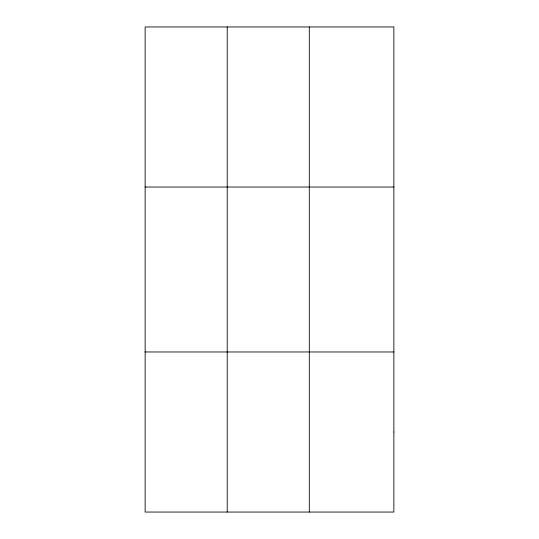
<?xml version="1.0" encoding="UTF-8"?>
<svg xmlns="http://www.w3.org/2000/svg" width="539" height="539" viewBox="0 0 539 539"><rect width="100%" height="100%" fill="white"/><g stroke="black" fill="none" stroke-linecap="round" stroke-linejoin="round"><path stroke-width="0.81" d="M227.215 26.95L227.215 512.05M309.298 26.95L309.298 512.05M145.132 187.033L393.868 187.033M145.132 351.967L393.868 351.967M393.868 432.009L393.868 512.05L145.132 512.05L145.132 26.95L393.868 26.95L393.868 432.009"/></g></svg>
